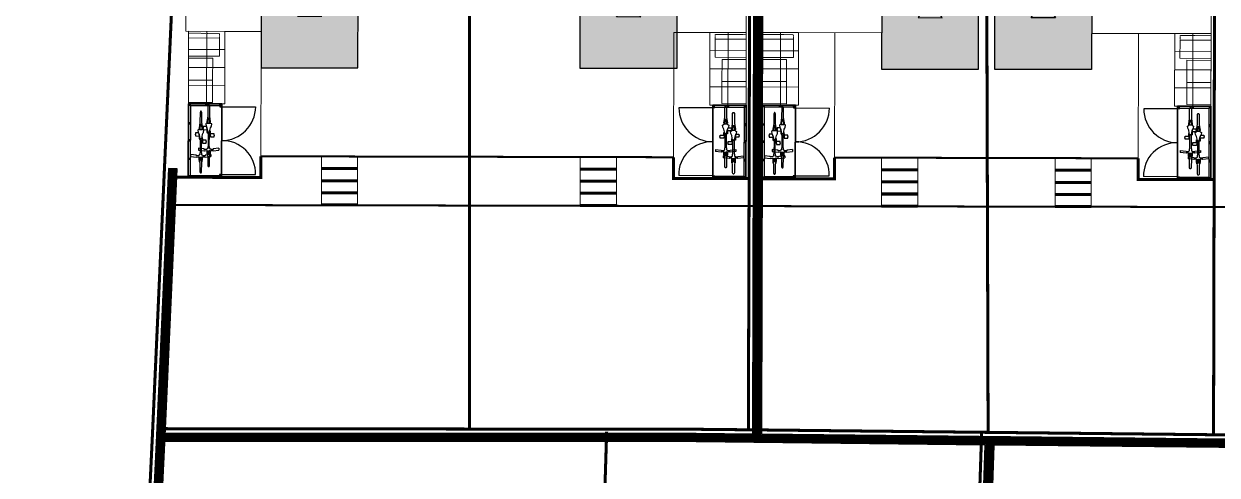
# Model space of a CAD drawing. Extents: x 287880777 to 288144713, y 62793326 to 63089570.
# Drawn here: x 288022159 to 288051753, y 62856366 to 62867572 of the extents above; entities that cross this region are included whole.
import ezdxf

# ---------------------------------------------------------------- set-up
doc = ezdxf.new("R2010")
doc.units = 0
for name, pattern in [('Dash', [6.35, 3.175, -3.175]), ('DASHDOT', [25.4, 12.7, -6.35, 0, -6.35]), ('DASHED', [1.4, 0.7, -0.7])]:
    doc.linetypes.add(name, pattern=pattern)
for name, color, linetype, lineweight in [('EXP - STEPS', 240, 'Continuous', 18), ('NAR BIN STORAGE', 2, 'Continuous', 0), ('NAR CBF', 34, 'FENCELINE2', 0), ('NAR PATHS', 3, 'Continuous', 0)]:
    doc.layers.add(name, color=color, linetype=linetype, lineweight=lineweight)
for name, color, linetype in [('NAR DETAIL', 2, 'Continuous'), ('NAR EXTERNAL WALLS', 2, 'Continuous'), ('NAR PATIO', 3, 'Continuous'), ('NAR PRIVATE PATH HATCH', 8, 'Continuous'), ('NAR ROLLOVERS', 76, 'DASHED'), ('Wain-Centre Line', 10, 'Continuous')]:
    doc.layers.add(name, color=color, linetype=linetype)
for name, color, linetype, true_color in [('NAR DOOR OPENINGS', 140, 'Continuous', 0x00bfff), ('NAR EV CHARGING POINT', 3, 'Continuous', 0x00ff00), ('RL-Fittings', 252, 'Continuous', 0x8f8f8e)]:
    doc.layers.add(name, color=color, linetype=linetype, true_color=true_color)
doc.layers.add('NAR Retaining Wall', color=222, linetype='Continuous', lineweight=13, true_color=0xcc0099)
doc.linetypes.add('FENCELINE2', pattern='A,0.25,-0.1,[132,ltypeshp.shx,S=0.1,R=0,X=-0.1,Y=0],-0.1,1', length=1.45)

# ---------------------------------------------------------------- blocks, each defined once
blk = doc.blocks.new('A$C324e72f9')
at = {"layer": 'NAR DOOR OPENINGS', "transparency": 33554610}
h = blk.add_hatch(color=256, dxfattribs=at)
h.dxf.hatch_style = 1
h.paths.add_polyline_path([(1200, 0), (900, 520), (1500, 520)])
at = {"layer": 'NAR PRIVATE PATH HATCH', "transparency": 33554597}
h = blk.add_hatch(color=256, dxfattribs=at)
h.dxf.hatch_style = 1
h.paths.add_polyline_path([(2400, 0), (0, 0), (0, 1800), (2400, 1800)])
at = {"layer": 'NAR DOOR OPENINGS'}
blk.add_lwpolyline([(1200, 0), (900, 520), (1500, 520)], close=True, dxfattribs=at)
at = {"layer": 'NAR PATIO'}
blk.add_lwpolyline([(2400, 0), (0, 0), (0, 1800), (2400, 1800)], close=True, dxfattribs=at)
blk = doc.blocks.new('A$Cfbc31330')
at = {"layer": 'RL-Fittings', "ltscale": 0.859024}
for p, q in [((0.309, 0.305), (0.459, 0.331)), ((0.459, 0.331), (0.484, 0.322)), ((0.484, 0.322), (0.509, 0.331)), ((0.509, 0.339), (0.526, 0.364)), ((0.509, 0.331), (0.509, 0.339)), ((0.526, 0.364), (0.584, 0.356)), ((0.584, 0.356), (0.601, 0.347)), ((0.601, 0.431), (0.634, 0.431)), ((0.601, 0.347), (0.601, 0.431)), ((0.601, 0.347), (0.634, 0.331)), ((0.634, 0.331), (0.601, 0.347)), ((0.634, 0.439), (0.651, 0.439)), ((0.634, 0.431), (0.634, 0.439)), ((0.634, 0.331), (0.71, 0.314)), ((0.71, 0.314), (0.634, 0.331)), ((0.651, 0.439), (0.651, 0.431)), ((0.651, 0.431), (0.684, 0.431)), ((0.684, 0.431), (0.685, 0.331)), ((0.685, 0.331), (0.76, 0.331)), ((0.76, 0.331), (0.76, 0.314)), ((1.194, 0.561), (1.252, 0.561)), ((1.211, 0.402), (1.194, 0.561)), ((1.202, 0.323), (1.227, 0.331)), ((1.227, 0.402), (1.211, 0.402)), ((1.227, 0.331), (1.227, 0.402)), ((1.252, 0.561), (1.269, 0.402)), ((1.269, 0.402), (1.261, 0.394)), ((1.265, 0.398), (1.261, 0.331)), ((1.261, 0.331), (1.327, 0.331)), ((1.327, 0.331), (1.394, 0.323)), ((0, 0.288), (0.033, 0.305)), ((0, 0.272), (0, 0.288)), ((0.033, 0.255), (0, 0.272)), ((0.033, 0.305), (0.301, 0.305)), ((0.301, 0.255), (0.033, 0.255)), ((0.301, 0.305), (0.309, 0.305)), ((0.309, 0.255), (0.301, 0.255)), ((0.459, 0.23), (0.309, 0.255)), ((0.467, 0.314), (0.351, 0.297)), ((0.351, 0.297), (0.501, 0.306)), ((0.468, 0.247), (0.351, 0.264)), ((0.351, 0.264), (0.501, 0.255)), ((0.484, 0.239), (0.459, 0.23)), ((0.501, 0.306), (0.467, 0.314)), ((0.501, 0.255), (0.468, 0.247)), ((0.509, 0.23), (0.484, 0.239)), ((0.501, 0.322), (0.501, 0.239)), ((0.509, 0.222), (0.509, 0.23)), ((0.526, 0.197), (0.509, 0.222)), ((0.584, 0.205), (0.526, 0.197)), ((0.601, 0.214), (0.584, 0.205)), ((0.635, 0.231), (0.601, 0.214)), ((0.71, 0.247), (0.635, 0.231)), ((0.71, 0.314), (0.743, 0.306)), ((0.743, 0.306), (0.71, 0.314)), ((0.743, 0.256), (0.71, 0.247)), ((0.726, 0.247), (0.718, 0.247)), ((0.726, 0.231), (0.726, 0.247)), ((0.801, 0.231), (0.726, 0.231)), ((0.743, 0.306), (0.76, 0.289)), ((0.76, 0.289), (0.743, 0.306)), ((0.76, 0.272), (0.743, 0.256)), ((0.76, 0.314), (0.776, 0.314)), ((0.76, 0.289), (0.76, 0.281)), ((0.76, 0.281), (0.76, 0.289)), ((0.76, 0.247), (0.76, 0.239)), ((0.776, 0.247), (0.76, 0.247)), ((0.76, 0.239), (0.852, 0.239)), ((0.776, 0.314), (0.776, 0.297)), ((0.776, 0.297), (1.144, 0.298)), ((0.776, 0.264), (0.776, 0.247)), ((1.144, 0.264), (0.776, 0.264)), ((0.802, 0.13), (0.801, 0.231)), ((0.835, 0.13), (0.802, 0.13)), ((0.835, 0.122), (0.835, 0.13)), ((0.852, 0.122), (0.835, 0.122)), ((0.852, 0.239), (0.852, 0.231)), ((0.852, 0.231), (0.885, 0.231)), ((0.885, 0.131), (0.852, 0.13)), ((0.852, 0.13), (0.852, 0.122)), ((0.885, 0.231), (0.885, 0.131)), ((1.144, 0.298), (1.152, 0.306)), ((1.152, 0.256), (1.144, 0.264)), ((1.152, 0.306), (1.202, 0.306)), ((1.202, 0.256), (1.152, 0.256)), ((1.194, 0.001), (1.211, 0.16)), ((1.194, 0), (1.253, 0)), ((1.202, 0.306), (1.202, 0.323)), ((1.202, 0.239), (1.202, 0.256)), ((1.227, 0.231), (1.202, 0.239)), ((1.211, 0.16), (1.227, 0.16)), ((1.227, 0.16), (1.227, 0.231)), ((1.269, 0.16), (1.252, 0.001)), ((1.269, 0.314), (1.261, 0.298)), ((1.261, 0.298), (1.352, 0.298)), ((1.261, 0.264), (1.352, 0.264)), ((1.269, 0.248), (1.261, 0.264)), ((1.261, 0.231), (1.261, 0.168)), ((1.327, 0.231), (1.261, 0.231)), ((1.261, 0.168), (1.269, 0.16)), ((1.386, 0.315), (1.269, 0.314)), ((1.386, 0.248), (1.269, 0.248)), ((1.394, 0.239), (1.327, 0.231)), ((1.352, 0.298), (1.386, 0.306)), ((1.352, 0.264), (1.386, 0.256)), ((1.394, 0.323), (1.394, 0.315)), ((1.394, 0.315), (1.428, 0.306)), ((1.428, 0.256), (1.394, 0.248)), ((1.394, 0.248), (1.394, 0.239)), ((1.428, 0.306), (1.67, 0.306)), ((1.67, 0.256), (1.428, 0.256)), ((1.67, 0.306), (1.698, 0.292)), ((1.698, 0.271), (1.67, 0.256)), ((1.698, 0.292), (1.698, 0.271))]:
    blk.add_line(p, q, dxfattribs=at)

msp = doc.modelspace()

# ---------------------------------------------------------------- linework, layer by layer
at = {"layer": 'EXP - STEPS'}
for p, q in [((288029537, 62863077), (288029537, 62864277)), ((288030437, 62863077), (288030437, 62864277)), ((288035954, 62863064), (288035953, 62864264)), ((288036854, 62863064), (288036853, 62864264)), ((288043428, 62863047), (288043428, 62864247)), ((288044328, 62863047), (288044328, 62864247)), ((288047733, 62863036, 0), (288047733, 62864236, 0)), ((288048633, 62863036, 0), (288048633, 62864236, 0))]:
    msp.add_line(p, q, dxfattribs=at)
at = {"layer": 'EXP - STEPS', "const_width": 75}
for points in [[(288029537, 62863977), (288030437, 62863977)], [(288035953, 62863964), (288036853, 62863964)], [(288043428, 62863947), (288044328, 62863947)], [(288029537, 62863677), (288030437, 62863677)], [(288035953, 62863664), (288036853, 62863664)], [(288043428, 62863647), (288044328, 62863647)], [(288029537, 62863377), (288030437, 62863377)], [(288035954, 62863364), (288036854, 62863364)], [(288043428, 62863347), (288044328, 62863347)], [(288029537, 62863077), (288030437, 62863077)], [(288035954, 62863064), (288036854, 62863064)], [(288043428, 62863047), (288044328, 62863047)]]:
    msp.add_lwpolyline(points, dxfattribs=at)
at = {"layer": 'EXP - STEPS', "const_width": 75, "elevation": 0}
for points in [[(288047733, 62863936), (288048633, 62863936)], [(288047733, 62863636), (288048633, 62863636)], [(288047733, 62863336), (288048633, 62863336)], [(288047733, 62863036), (288048633, 62863036)]]:
    msp.add_lwpolyline(points, dxfattribs=at)
at = {"layer": 'NAR BIN STORAGE'}
for points in [[(288026244, 62867222), (288027014, 62867220), (288027013, 62866770), (288026243, 62866772)], [(288040075, 62867189), (288039305, 62867191), (288039304, 62866741), (288040074, 62866739)], [(288040474, 62867190), (288041244, 62867188), (288041243, 62866738), (288040473, 62866740)], [(288051603, 62867164), (288050833, 62867166), (288050832, 62866716), (288051602, 62866714)], [(288026243, 62866722), (288026843, 62866721), (288026841, 62866171), (288026241, 62866172)], [(288040074, 62866689), (288039474, 62866690), (288039472, 62866140), (288040072, 62866139)], [(288040473, 62866690), (288041073, 62866688), (288041071, 62866138), (288040471, 62866140)], [(288051602, 62866664), (288051002, 62866666), (288051000, 62866116), (288051600, 62866114)], [(288026241, 62866172), (288026841, 62866171), (288026840, 62865621), (288026240, 62865622)], [(288040072, 62866139), (288039472, 62866140), (288039471, 62865590), (288040071, 62865589)], [(288040471, 62866140), (288041071, 62866138), (288041070, 62865588), (288040470, 62865590)], [(288051600, 62866114), (288051000, 62866116), (288050999, 62865566), (288051599, 62865564)]]:
    msp.add_lwpolyline(points, close=True, dxfattribs=at)
at = {"layer": 'NAR BIN STORAGE', "linetype": 'Dash', "ltscale": 0.025}
for points in [[(288027014, 62867220), (288027014, 62867335), (288026244, 62867337), (288026244, 62867222)], [(288039305, 62867191), (288039305, 62867306), (288040075, 62867304), (288040075, 62867189)], [(288041244, 62867188), (288041244, 62867303), (288040474, 62867305), (288040474, 62867190)], [(288050833, 62867166), (288050833, 62867281), (288051603, 62867279), (288051603, 62867164)]]:
    msp.add_lwpolyline(points, dxfattribs=at)
at = {"layer": 'NAR CBF', "ltscale": 1200, "transparency": 33554687, "const_width": 75}
for points in [[(288040128, 62857492), (288040178, 62875583)], [(288045913, 62857430), (288065814, 62857219), (288065855, 62875524)], [(288051664, 62857369), (288051705, 62875557)], [(288026176, 62868273), (288025839, 62868273), (288025347, 62857353), (288024994, 62849954)], [(288033210, 62868263), (288033212, 62857511)], [(288046040, 62868242), (288046073, 62857429)], [(288025505, 62857520), (288038834, 62857505), (288040134, 62857492)], [(288040134, 62857492), (288045913, 62857430)], [(288045646, 62849409), (288045913, 62857430)]]:
    msp.add_lwpolyline(points, dxfattribs=at)
at = {"layer": 'NAR CBF', "linetype": 'DASHED', "ltscale": 500, "transparency": 33554687, "const_width": 75}
for points in [[(288025951, 62863763), (288028036, 62863758), (288028037, 62864283)], [(288038268, 62864260), (288038267, 62863733), (288040145, 62863728)], [(288040466, 62863727), (288042266, 62863726), (288042267, 62864251)], [(288049796, 62864233), (288049795, 62863708), (288051678, 62863704)], [(288036404, 62850700), (288036613, 62857448)]]:
    msp.add_lwpolyline(points, dxfattribs=at)
at = {"layer": 'NAR DETAIL', "ltscale": 0.5}
for points in [[(288026240, 62865587), (288027065, 62865585), (288027061, 62863760), (288026236, 62863762), (288026240, 62865587)], [(288040071, 62865554), (288039246, 62865556), (288039242, 62863731), (288040067, 62863729), (288040071, 62865554)], [(288040470, 62865555), (288041295, 62865553), (288041291, 62863728), (288040466, 62863730), (288040470, 62865555)], [(288051599, 62865529), (288050774, 62865531), (288050770, 62863706), (288051595, 62863704), (288051599, 62865529)]]:
    msp.add_lwpolyline(points, dxfattribs=at)
for points in [[(288027065, 62865585), (288026240, 62865587), (288026236, 62863762), (288027061, 62863760)], [(288039246, 62865556), (288040071, 62865554), (288040067, 62863729), (288039242, 62863731)], [(288041295, 62865553), (288040470, 62865555), (288040466, 62863730), (288041291, 62863728)], [(288050774, 62865531), (288051599, 62865529), (288051595, 62863704), (288050770, 62863706)]]:
    msp.add_lwpolyline(points, close=True, dxfattribs=at)
at = {"layer": 'NAR EXTERNAL WALLS'}
for points in [[(288064605, 62878997), (288066178, 62878994), (288066128, 62856901), (288046217, 62857112), (288045961, 62849399)], [(288025505, 62857420), (288038834, 62857405), (288040236, 62857391), (288040285, 62878840), (288038925, 62878843)], [(288041264, 62878837), (288040500, 62878839), (288040451, 62857388), (288065913, 62857118), (288065963, 62878779), (288064605, 62878784)], [(288045746, 62849406), (288046002, 62857114), (288038833, 62857190), (288025505, 62857205)]]:
    msp.add_lwpolyline(points, dxfattribs=at)
msp.add_lwpolyline([(288023838, 62819181), (288025662, 62857338), (288025961, 62863970), (288025746, 62863980), (288025447, 62857348), (288023634, 62819403), (288022170, 62819453), (288022159, 62819238)], close=True, dxfattribs=at)
at = {"layer": 'NAR PATHS'}
for points in [[(288038920, 62878841), (288038925, 62878843), (288040100, 62878841), (288040075, 62867356), (288038360, 62867359)], [(288048640, 62867336), (288051603, 62867329), (288051627, 62878815)], [(288026187, 62872953), (288026174, 62867387), (288028044, 62867383), (288028046, 62868283), (288027076, 62868285), (288027098, 62877969), (288031687, 62877959), (288031686, 62877602), (288032586, 62877600), (288032587, 62877957), (288033859, 62877954), (288033859, 62877597), (288034759, 62877595), (288034759, 62877952), (288039198, 62877943), (288039177, 62868258)], [(288026694, 62867386), (288026690, 62865586)], [(288039625, 62867355), (288039621, 62865555)], [(288040474, 62867355), (288043435, 62867348)], [(288040924, 62867354), (288040920, 62865554)], [(288051153, 62867330), (288051149, 62865530)], [(288027143, 62866935), (288026243, 62866937)], [(288039174, 62866906), (288040074, 62866904)], [(288041373, 62866903), (288040473, 62866905)], [(288050702, 62866881), (288051602, 62866879)], [(288027142, 62866485), (288026242, 62866487)], [(288039173, 62866456), (288040073, 62866454)], [(288041372, 62866453), (288040472, 62866455)], [(288050701, 62866431), (288051601, 62866429)], [(288027141, 62866035), (288026241, 62866037)], [(288039172, 62866006), (288040072, 62866004)], [(288041371, 62866003), (288040471, 62866005)], [(288050700, 62865981), (288051600, 62865979)]]:
    msp.add_lwpolyline(points, dxfattribs=at)
for points in [[(288026244, 62867387), (288027144, 62867385), (288027140, 62865585), (288026240, 62865587)], [(288027144, 62867385), (288028044, 62867383), (288028036, 62863758), (288027061, 62863760), (288027065, 62865585), (288027140, 62865585)], [(288039175, 62867356), (288038275, 62867358), (288038267, 62863733), (288039242, 62863731), (288039246, 62865556), (288039171, 62865556)], [(288040075, 62867354), (288039175, 62867356), (288039171, 62865556), (288040071, 62865554)], [(288040474, 62867355), (288041374, 62867353), (288041370, 62865553), (288040470, 62865555)], [(288041374, 62867353), (288042274, 62867351), (288042266, 62863726), (288041291, 62863728), (288041295, 62865553), (288041370, 62865553)], [(288050703, 62867331), (288049803, 62867333), (288049795, 62863708), (288050770, 62863706), (288050774, 62865531), (288050699, 62865531)], [(288051603, 62867329), (288050703, 62867331), (288050699, 62865531), (288051599, 62865529)]]:
    msp.add_lwpolyline(points, close=True, dxfattribs=at)
at = {"layer": 'NAR Retaining Wall', "linetype": 'DASHED', "ltscale": 250, "const_width": 200}
for points in [[(288040385, 62875582), (288040344, 62857355)], [(288025853, 62863975), (288025555, 62857343), (288025199, 62849947)], [(288025505, 62857312), (288038833, 62857298), (288046113, 62857221), (288045853, 62849402)], [(288066063, 62857009), (288046113, 62857221)]]:
    msp.add_lwpolyline(points, dxfattribs=at)
at = {"layer": 'NAR ROLLOVERS', "ltscale": 500, "const_width": 50}
for points in [[(288038268, 62864260), (288028037, 62864283)], [(288049796, 62864233), (288042267, 62864251)], [(288065827, 62862997), (288025920, 62863074)]]:
    msp.add_lwpolyline(points, dxfattribs=at)
at = {"layer": 'RL-Fittings', "ltscale": 0.859024}
for p, q in [((288027065, 62865515), (288027907, 62865513)), ((288039246, 62865486), (288038403, 62865488)), ((288041295, 62865483), (288042137, 62865481)), ((288050774, 62865461), (288049931, 62865463)), ((288027061, 62863830), (288027904, 62863828)), ((288039242, 62863801), (288038399, 62863803)), ((288041291, 62863798), (288042133, 62863796)), ((288050770, 62863776), (288049928, 62863778))]:
    msp.add_line(p, q, dxfattribs=at)
at = {"layer": 'RL-Fittings', "ltscale": 0.859024, "flags": 128}
for points in [[(288027065, 62865515), (288027065, 62865585), (288026240, 62865587), (288026236, 62863762), (288027061, 62863760), (288027061, 62863810)], [(288027065, 62865535), (288026290, 62865537), (288026286, 62863812), (288027061, 62863810)], [(288039246, 62865486), (288039246, 62865556), (288040071, 62865554), (288040067, 62863729), (288039242, 62863731), (288039242, 62863781)], [(288039246, 62865506), (288040021, 62865504), (288040017, 62863779), (288039242, 62863781)], [(288041295, 62865483), (288041295, 62865553), (288040470, 62865555), (288040466, 62863730), (288041291, 62863728), (288041291, 62863778)], [(288041295, 62865503), (288040520, 62865505), (288040516, 62863780), (288041291, 62863778)], [(288050774, 62865461), (288050774, 62865531), (288051599, 62865529), (288051595, 62863704), (288050770, 62863706), (288050770, 62863756)], [(288050774, 62865481), (288051549, 62865479), (288051545, 62863754), (288050770, 62863756)]]:
    msp.add_lwpolyline(points, dxfattribs=at)
for points in [[(288026245, 62865582), (288026285, 62865582), (288026285, 62865542), (288026245, 62865542), (288026245, 62865582)], [(288026669, 62865581), (288026709, 62865581), (288026709, 62865541), (288026669, 62865541), (288026669, 62865581)], [(288027015, 62865535), (288027015, 62865515), (288027065, 62865515), (288027065, 62865535), (288027015, 62865535)], [(288027020, 62865580), (288027060, 62865580), (288027060, 62865540), (288027020, 62865540), (288027020, 62865580)], [(288039296, 62865506), (288039296, 62865486), (288039246, 62865486), (288039246, 62865506), (288039296, 62865506)], [(288039291, 62865551), (288039251, 62865551), (288039251, 62865511), (288039291, 62865511), (288039291, 62865551)], [(288039642, 62865550), (288039602, 62865550), (288039602, 62865510), (288039642, 62865510), (288039642, 62865550)], [(288040066, 62865549), (288040026, 62865549), (288040026, 62865509), (288040066, 62865509), (288040066, 62865549)], [(288040475, 62865550), (288040515, 62865550), (288040515, 62865510), (288040475, 62865510), (288040475, 62865550)], [(288040899, 62865549), (288040939, 62865549), (288040939, 62865509), (288040899, 62865509), (288040899, 62865549)], [(288041245, 62865503), (288041245, 62865483), (288041295, 62865483), (288041295, 62865503), (288041245, 62865503)], [(288041250, 62865548), (288041290, 62865548), (288041290, 62865508), (288041250, 62865508), (288041250, 62865548)], [(288050824, 62865481), (288050824, 62865461), (288050774, 62865461), (288050774, 62865481), (288050824, 62865481)], [(288050819, 62865526), (288050779, 62865526), (288050779, 62865486), (288050819, 62865486), (288050819, 62865526)], [(288051170, 62865525), (288051130, 62865525), (288051130, 62865485), (288051170, 62865485), (288051170, 62865525)], [(288051594, 62865524), (288051554, 62865524), (288051554, 62865484), (288051594, 62865484), (288051594, 62865524)], [(288026244, 62865124), (288026284, 62865124), (288026284, 62865084), (288026244, 62865084), (288026244, 62865124)], [(288040065, 62865091), (288040025, 62865091), (288040025, 62865051), (288040065, 62865051), (288040065, 62865091)], [(288040474, 62865092), (288040514, 62865091), (288040514, 62865051), (288040474, 62865052), (288040474, 62865092)], [(288051593, 62865066), (288051553, 62865066), (288051553, 62865026), (288051593, 62865026), (288051593, 62865066)], [(288026243, 62864696), (288026283, 62864696), (288026283, 62864656), (288026243, 62864656), (288026243, 62864696)], [(288040064, 62864663), (288040024, 62864663), (288040024, 62864623), (288040064, 62864623), (288040064, 62864663)], [(288040473, 62864663), (288040513, 62864663), (288040513, 62864623), (288040473, 62864623), (288040473, 62864663)], [(288051592, 62864638), (288051552, 62864638), (288051552, 62864598), (288051592, 62864598), (288051592, 62864638)], [(288026242, 62864240), (288026282, 62864240), (288026282, 62864200), (288026242, 62864200), (288026242, 62864240)], [(288040063, 62864207), (288040023, 62864207), (288040023, 62864167), (288040063, 62864167), (288040063, 62864207)], [(288040472, 62864208), (288040512, 62864208), (288040512, 62864168), (288040472, 62864168), (288040472, 62864208)], [(288051591, 62864183), (288051551, 62864183), (288051551, 62864143), (288051591, 62864143), (288051591, 62864183)], [(288026241, 62863807), (288026281, 62863807), (288026281, 62863767), (288026241, 62863767), (288026241, 62863807)], [(288026665, 62863806), (288026705, 62863806), (288026705, 62863766), (288026665, 62863766), (288026665, 62863806)], [(288027011, 62863830), (288027011, 62863810), (288027061, 62863810), (288027061, 62863830), (288027011, 62863830)], [(288027016, 62863805), (288027056, 62863805), (288027056, 62863765), (288027016, 62863765), (288027016, 62863805)], [(288039292, 62863801), (288039292, 62863781), (288039242, 62863781), (288039242, 62863801), (288039292, 62863801)], [(288039287, 62863776), (288039247, 62863776), (288039247, 62863736), (288039287, 62863736), (288039287, 62863776)], [(288039638, 62863775), (288039598, 62863775), (288039598, 62863735), (288039638, 62863735), (288039638, 62863775)], [(288040062, 62863774), (288040022, 62863774), (288040022, 62863734), (288040062, 62863734), (288040062, 62863774)], [(288040471, 62863775), (288040511, 62863775), (288040511, 62863735), (288040471, 62863735), (288040471, 62863775)], [(288040895, 62863774), (288040935, 62863774), (288040935, 62863734), (288040895, 62863734), (288040895, 62863774)], [(288041241, 62863798), (288041241, 62863778), (288041291, 62863778), (288041291, 62863798), (288041241, 62863798)], [(288041246, 62863773), (288041286, 62863773), (288041286, 62863733), (288041246, 62863733), (288041246, 62863773)], [(288050820, 62863776), (288050820, 62863756), (288050770, 62863756), (288050770, 62863776), (288050820, 62863776)], [(288050815, 62863751), (288050775, 62863751), (288050775, 62863711), (288050815, 62863711), (288050815, 62863751)], [(288051166, 62863750), (288051126, 62863750), (288051126, 62863710), (288051166, 62863710), (288051166, 62863750)], [(288051590, 62863749), (288051550, 62863749), (288051550, 62863709), (288051590, 62863709), (288051590, 62863749)]]:
    msp.add_lwpolyline(points, close=True, dxfattribs=at)
at = {"layer": 'RL-Fittings', "ltscale": 0.859024}
for centre, radius, start, end in [((288027059, 62865521), 849, 270.2734, 359.4661), ((288039252, 62865492), 849, 180.2734, 269.4661), ((288041289, 62865489), 849, 270.2734, 359.4661), ((288050780, 62865467), 849, 180.2734, 269.4661), ((288027083, 62863852), 821, 358.3283, 91.4112), ((288039220, 62863823), 821, 88.3283, 181.4112), ((288041313, 62863820), 821, 358.3283, 91.4112), ((288050748, 62863798), 821, 88.3283, 181.4112)]:
    msp.add_arc(centre, radius, start, end, dxfattribs=at)
at = {"layer": 'Wain-Centre Line', "linetype": 'DASHDOT', "lineweight": 15, "ltscale": 15}
msp.add_lwpolyline([(288033197, 62866602), (288033226, 62879422)], dxfattribs=at)

# ---------------------------------------------------------------- block references
at = {"layer": 'NAR EV CHARGING POINT', "ltscale": 0.5}
for p, xscale, yscale, zscale, rotation in [((288026802, 62865402), -900.0000000000001, 900.0000000000001, 900, 89.86975635943254), ((288026998, 62865559), -900.0000000000001, 900.0000000000001, 900, 89.86975635943254), ((288039313, 62865529), 899.9999999999998, 899.9999999999998, 899.9999999999998, 269.8697558348421), ((288039508, 62865372), 899.9999999999998, 899.9999999999998, 899.9999999999998, 269.8697558348421), ((288041032, 62865370), -900.0000000000001, 900.0000000000001, 900, 89.86975635943254), ((288041228, 62865526), -900.0000000000001, 900.0000000000001, 900, 89.86975635943254), ((288050841, 62865504), 899.9999999999998, 899.9999999999998, 899.9999999999998, 269.8697558348421), ((288051036, 62865347), 899.9999999999998, 899.9999999999998, 899.9999999999998, 269.8697558348421)]:
    msp.add_blockref('A$Cfbc31330', p, dxfattribs=dict(at, xscale=xscale, yscale=yscale, zscale=zscale, rotation=rotation))
at = {"layer": 'NAR PATIO', "xscale": -1}
for p, rotation in [((288028046, 62868283, 0), 179.8697560971526), ((288043437, 62868248), 179.8697560790067)]:
    msp.add_blockref('A$C324e72f9', p, dxfattribs=dict(at, rotation=rotation))
at = {"layer": 'NAR PATIO'}
for p, rotation in [((288038356, 62868259, 0), 179.8697560971526), ((288048642, 62868236), 179.8697560790068)]:
    msp.add_blockref('A$C324e72f9', p, dxfattribs=dict(at, rotation=rotation))

doc.saveas('drawing.dxf')
